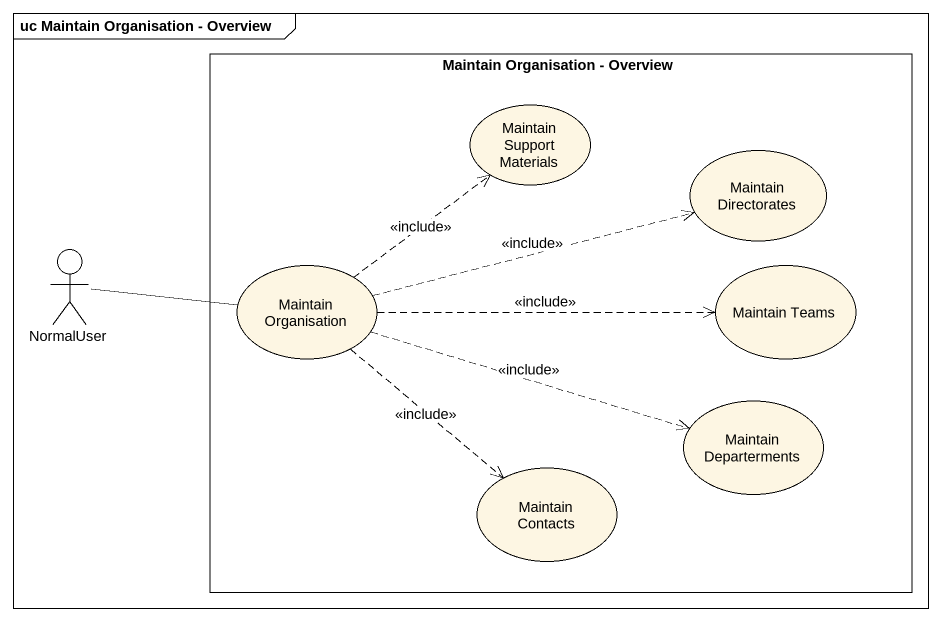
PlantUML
@startuml
mainframe uc Maintain Organisation - Overview
rectangle "Maintain Organisation - Overview" as Maintain_Organisation {
  usecase "Maintain Support Materials" as Maintain_Support_Materials
  usecase "Maintain Directorates" as Maintain_Directorates
  usecase "Maintain Organisation" as Maintain_Organisation_2
  usecase "Maintain Teams" as Maintain_Teams
  usecase "Maintain Departerments" as Maintain_Departerments
  usecase "Maintain Contacts" as Maintain_Contacts
}
actor NormalUser
NormalUser -right- Maintain_Organisation_2
Maintain_Organisation_2 .up.> Maintain_Support_Materials : <<include>>
Maintain_Organisation_2 .right.> Maintain_Directorates : <<include>>
Maintain_Organisation_2 .right.> Maintain_Teams : <<include>>
Maintain_Organisation_2 .right.> Maintain_Departerments : <<include>>
Maintain_Organisation_2 ..> Maintain_Contacts : <<include>>
@enduml
